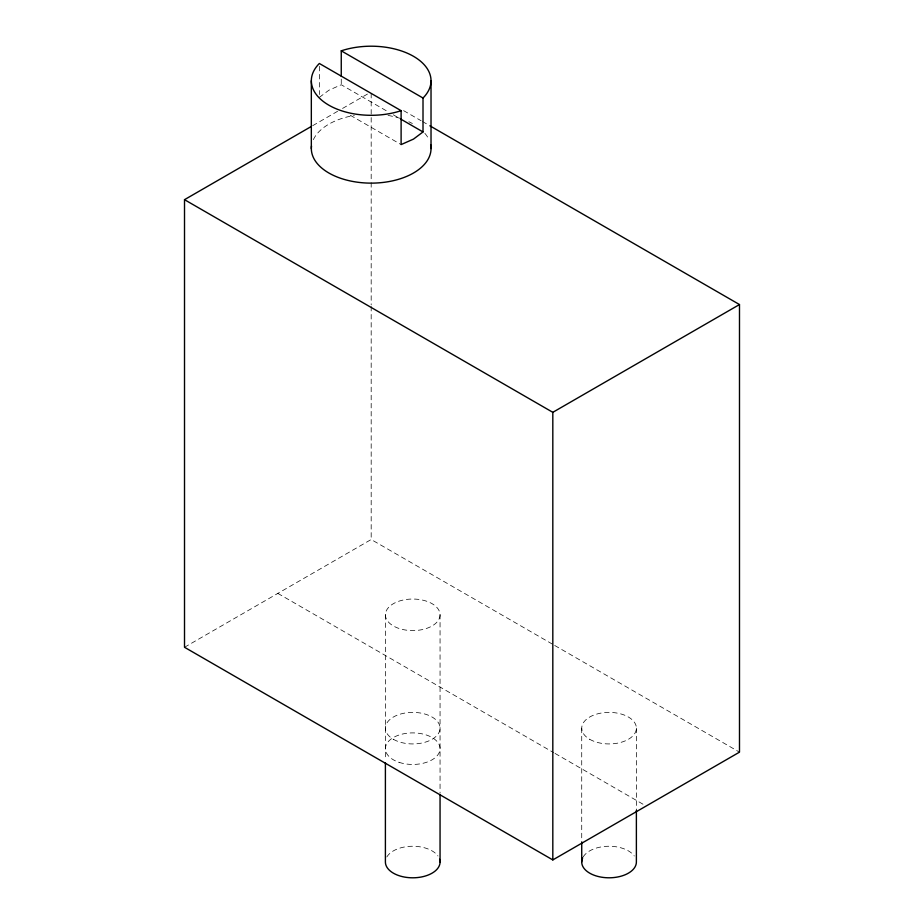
<?xml version="1.0" encoding="UTF-8"?>
<svg xmlns="http://www.w3.org/2000/svg" width="924" height="924" viewBox="0 0 924 924"><rect width="100%" height="100%" fill="white"/><g stroke="black" fill="none" stroke-linecap="round" stroke-linejoin="round"><path stroke-width="0.69" stroke-dasharray="4.62 3.46" d="M319.346 97.39L328.863 90.24L341.256 84.742L388.323 111.92M312.693 125.676L337.583 111.307M342.561 108.431L367.452 94.063M184.511 647.274L371.182 539.512L553.464 644.744M403.638 110.649L421.125 120.744M422.372 121.46L428.609 125.063M393.278 114.784L399.468 118.353M350.312 115.269L401.108 144.594M554.712 645.472L739.489 752.148M277.847 593.393L553.765 752.69M555.012 753.418L644.906 805.312M636.382 728.158L636.382 810.209M581.727 728.158L581.727 840.436M440.055 614.818A27.327 15.777 0 0 1 399.064 628.482A27.327 15.777 0 0 1 399.064 601.154A27.327 15.777 0 0 1 440.055 614.818L440.055 792.931M385.4 614.818L385.4 759.828M371.182 93.347L371.182 181.139M371.182 182.582L371.182 304.92M371.182 306.352L371.182 539.512M341.256 79.094L341.256 84.742M319.346 66.297L319.346 94.571M313.375 139.639A59.852 34.558 0 0 1 354.331 115.431M388.034 115.431A59.852 34.558 0 0 1 399.873 118.26M408.847 121.737A59.852 34.558 0 0 1 412.381 123.527M424.844 133.299A59.852 34.558 0 0 1 428.99 139.639M583.171 856.952A27.327 15.777 0 0 1 608.154 846.257A27.327 15.777 0 0 1 634.303 855.982M386.844 856.952A27.327 15.777 0 0 1 411.827 846.257A27.327 15.777 0 0 1 437.976 855.982M589.731 739.316A27.327 15.777 0 0 0 635.446 732.247A27.327 15.777 0 0 0 601.974 712.924A27.327 15.777 0 0 0 589.731 739.316M393.405 739.316A27.327 15.777 0 0 0 439.119 732.247A27.327 15.777 0 0 0 405.648 712.924A27.327 15.777 0 0 0 393.405 739.316M399.064 762.335A27.327 15.777 0 0 0 440.055 748.671A27.327 15.777 0 0 0 399.064 735.007A27.327 15.777 0 0 0 399.064 762.335"/><path stroke-width="1.39" d="M341.256 76.265L341.256 50.832A59.852 34.558 0 0 1 413.502 56.318A59.852 34.558 0 0 1 423.007 98.025L423.007 131.947L413.502 139.097L401.108 144.594L401.108 110.672L319.346 63.479A59.852 34.558 0 0 0 328.863 105.186A59.852 34.558 0 0 0 401.108 110.672M429.856 125.791L739.489 304.55L739.489 752.148L552.818 859.921L184.511 647.274L184.511 199.676L311.446 126.392M184.511 199.676L552.818 412.323L739.489 304.55M341.256 50.832L423.007 98.025M400.716 119.069L423.007 131.947M636.382 810.209L636.382 862.023A27.327 15.777 0 0 1 605.486 877.661A27.327 15.777 0 0 1 582.651 857.934M581.727 841.868L581.727 862.023M552.818 412.323L552.818 859.921M440.055 794.374L440.055 862.023M431.023 80.758L431.023 148.579M385.4 762.704L385.4 862.023A27.327 15.777 0 0 0 415.107 877.742A27.327 15.777 0 0 0 439.639 859.274M311.33 80.758L311.33 148.579M430.653 144.721A59.852 34.558 0 0 1 372.303 183.125A59.852 34.558 0 0 1 311.503 146.015"/></g></svg>
